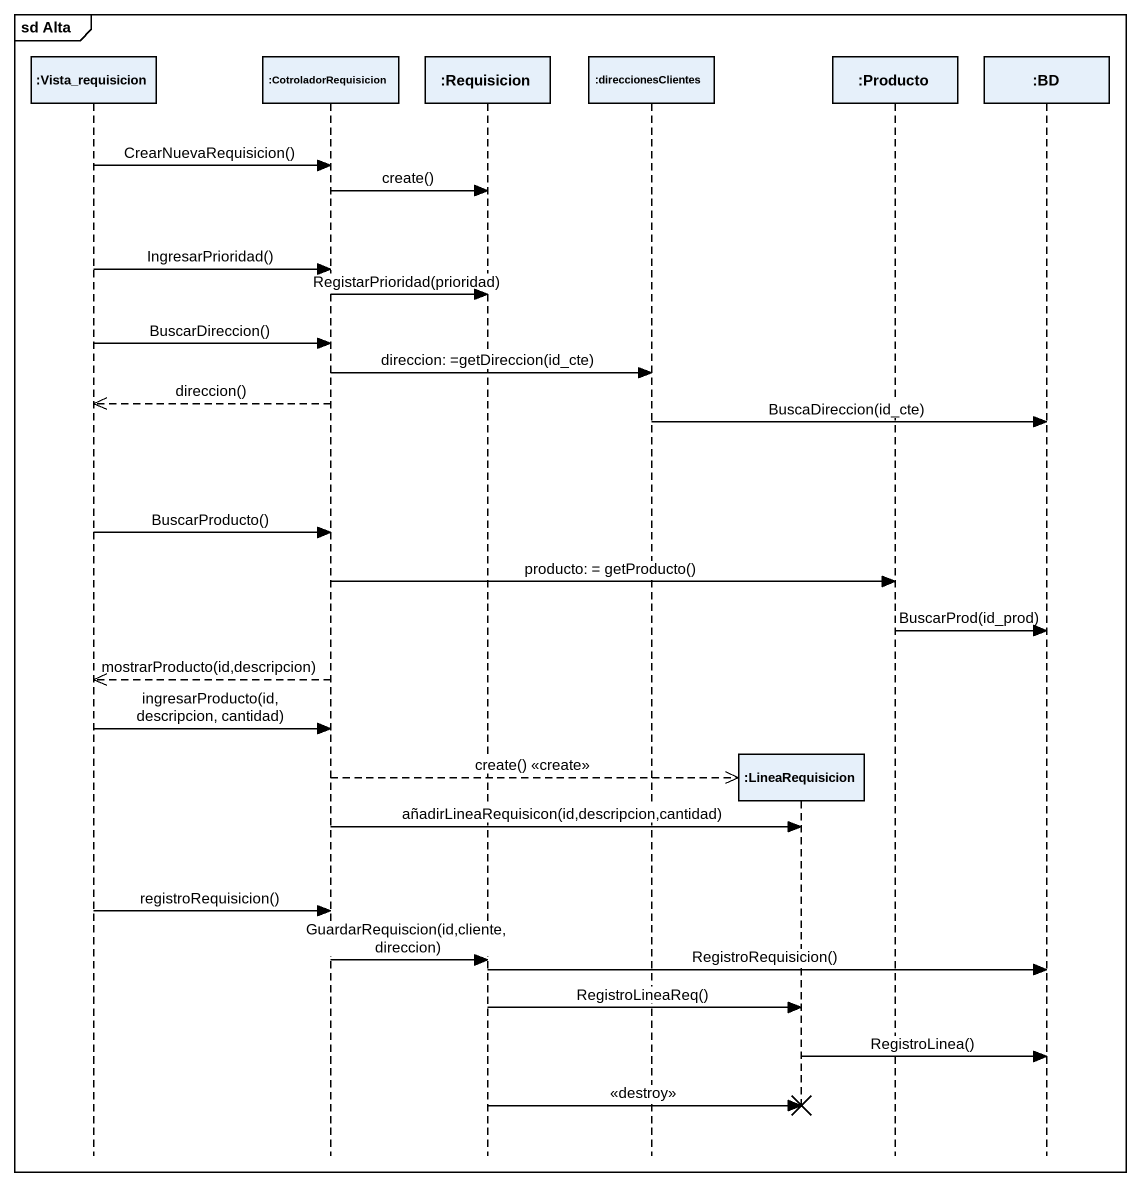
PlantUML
@startuml
mainframe sd Alta
hide footbox
participant ":Vista_requisicion" as Vista_requisicion
participant ":CotroladorRequisicion" as CotroladorRequisicion
participant ":Requisicion" as Requisicion
participant ":direccionesClientes" as direccionesClientes
participant ":LineaRequisicion" as LineaRequisicion
participant ":Producto" as Producto
participant ":BD" as BD

Vista_requisicion -> CotroladorRequisicion : CrearNuevaRequisicion()
CotroladorRequisicion -> Requisicion : create()
Vista_requisicion -> CotroladorRequisicion : IngresarPrioridad()
CotroladorRequisicion -> Requisicion : RegistarPrioridad(prioridad)
Vista_requisicion -> CotroladorRequisicion : BuscarDireccion()
CotroladorRequisicion -> direccionesClientes : direccion: =getDireccion(id_cte)
CotroladorRequisicion -->> Vista_requisicion : direccion()
direccionesClientes -> BD : BuscaDireccion(id_cte)
Vista_requisicion -> CotroladorRequisicion : BuscarProducto()
CotroladorRequisicion -> Producto : producto: = getProducto()
Producto -> BD : BuscarProd(id_prod)
CotroladorRequisicion -->> Vista_requisicion : mostrarProducto(id,descripcion)
Vista_requisicion -> CotroladorRequisicion : ingresarProducto(id, descripcion, cantidad)
CotroladorRequisicion -->> LineaRequisicion ** : create() <<create>>
CotroladorRequisicion -> LineaRequisicion : añadirLineaRequisicon(id,descripcion,cantidad)
Vista_requisicion -> CotroladorRequisicion : registroRequisicion()
CotroladorRequisicion -> Requisicion : GuardarRequiscion(id,cliente,direccion)
Requisicion -> BD : RegistroRequisicion()
Requisicion -> LineaRequisicion : RegistroLineaReq()
LineaRequisicion -> BD : RegistroLinea()
Requisicion -> LineaRequisicion !! : <<destroy>>
@enduml
